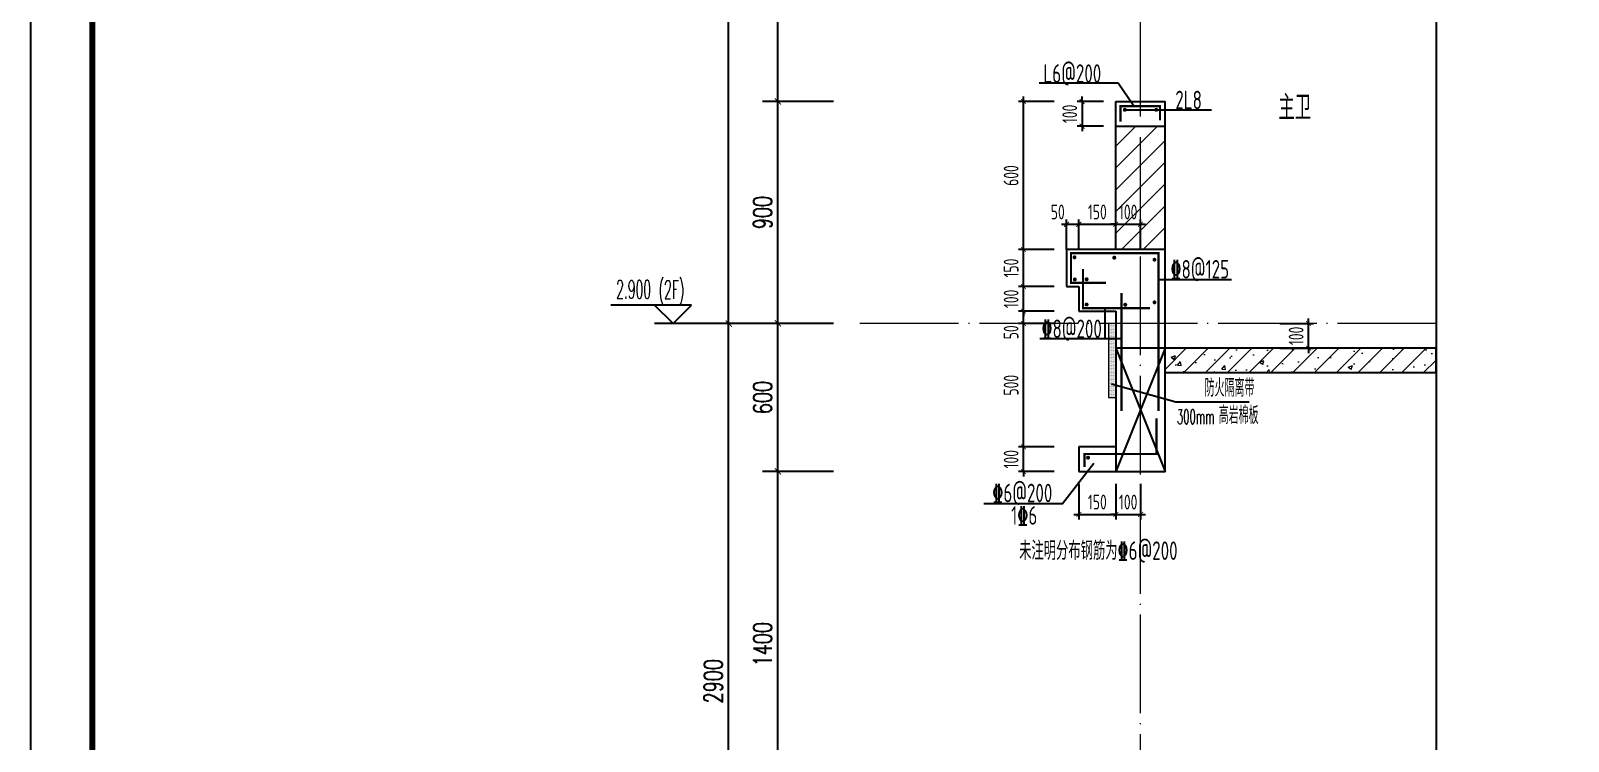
# Model space of a CAD drawing. Extents: x -668857 to 154266, y -275694 to 291306.
# Drawn here: x 45657 to 51892, y 147406 to 150286 of the extents above; entities that cross this region are included whole.
import ezdxf

# ---------------------------------------------------------------- set-up
doc = ezdxf.new("R2010")
doc.units = 0
doc.header["$LTSCALE"] = 1000
doc.linetypes.add('DOTE', pattern=[2.4200000000000004, 2, -0.2, 0.02, -0.2])
doc.layers.get('0').update_dxf_attribs({"linetype": 'CONTINUOUS'})
doc.layers.get('DEFPOINTS').update_dxf_attribs({"linetype": 'CONTINUOUS'})
for name, color, linetype in [('DIM', 2, 'CONTINUOUS'), ('DIM_ELEV', 3, 'CONTINUOUS'), ('DIM_IDEN', 67, 'CONTINUOUS'), ('DIM_SYMB', 3, 'CONTINUOUS'), ('PUB_DIM', 3, 'CONTINUOUS'), ('PUB_TEXT', 2, 'CONTINUOUS'), ('REIN', 6, 'CONTINUOUS'), ('S-大样-砼线', 7, 'CONTINUOUS'), ('S-引出线', 40, 'CONTINUOUS'), ('TEXT', 2, 'CONTINUOUS'), ('WALL', 5, 'CONTINUOUS'), ('yichutu', 7, 'CONTINUOUS')]:
    doc.layers.add(name, color=color, linetype=linetype)
for name, color, linetype, lineweight in [('DOTE', 19, 'DOTE', 9), ('PUB_HATCH', 8, 'CONTINUOUS', 9), ('内粉刷', 37, 'CONTINUOUS', 9), ('图框', 9, 'CONTINUOUS', 18)]:
    doc.layers.add(name, color=color, linetype=linetype, lineweight=lineweight)
doc.styles.add('_TCH_DIM', font='SIMPLEX.shx', dxfattribs={"width": 0.7, "bigfont": 'GBCBIG.shx'})
doc.styles.add('_TCH_DIM_T3', font='SIMPLEX', dxfattribs={"width": 0.7058823529411765, "bigfont": 'GBCBIG'})
doc.styles.add('DIM_FONT_T3', font='SIMPLEX', dxfattribs={"width": 0.7058823529411765, "bigfont": 'GBCBIG'})
doc.styles.add('TSSD_DIMENSION', font='Tssdeng.shx', dxfattribs={"width": 0.7, "bigfont": 'tssdchn.shx'})
doc.styles.add('TSSD_REIN', font='tssdeng.shx', dxfattribs={"width": 0.7, "height": 300, "bigfont": 'tssdchn.shx'})
doc.styles.add('w', font='tssdeng.shx', dxfattribs={"width": 0.8, "bigfont": 'tssdchn.shx'})
doc.dimstyles.new('_TCH_ARCH&&25', dxfattribs={"dimtxt": 74.375, "dimasz": 25, "dimexe": 62.5, "dimexo": 75, "dimgap": 25, "dimtad": 1, "dimdec": 0, "dimzin": 0, "dimdsep": 46, "dimtxsty": '_TCH_DIM_T3', "dimblk": 'ARCHTICK', "dimcen": 0.09, "dimclrt": 7, "dimazin": 0, "dimtfac": 1, "dimtdec": 0, "dimtix": 1, "dimtmove": 2, "dimatfit": 3, "dimldrblk": 'ARCHTICK', "dimfxl": 0, "dimtolj": 1, "dimtzin": 0, "dimarcsym": 0})
doc.dimstyles.new('TSSD_20_20', dxfattribs={"dimtxt": 60, "dimasz": 20, "dimexe": 20, "dimexo": 50, "dimgap": 20, "dimtad": 1, "dimdec": 0, "dimzin": 0, "dimdsep": 46, "dimtxsty": 'TSSD_DIMENSION', "dimblk": 'ARCHTICK', "dimblk1": 'ARCHTICK', "dimblk2": 'ARCHTICK', "dimcen": 0, "dimdle": 20, "dimclrt": 7, "dimadec": 0, "dimazin": 0, "dimtfac": 1, "dimtdec": 0, "dimtix": 1, "dimtmove": 2, "dimatfit": 3, "dimfxl": 0, "dimtolj": 1, "dimtzin": 0, "dimarcsym": 0})

# ---------------------------------------------------------------- blocks, each defined once
blk = doc.blocks.new('GFDDDDRG')
at = {"layer": '图框'}
blk.add_lwpolyline([(923309.7791572664, -107436.9617041193), (923309.7791572663, -159999.4617041193), (893609.7791572664, -159999.4617041193), (893609.7791572665, -107436.9617041193)], close=True, dxfattribs=at)
blk.add_lwpolyline([(923309.7791572664, -107436.9617041193), (923309.7791572663, -159999.4617041193), (893609.7791572664, -159999.4617041193), (893609.7791572665, -107436.9617041193)], close=True, dxfattribs=at)
at = {"layer": '图框', "const_width": 50}
blk.add_lwpolyline([(894109.7791572664, -159499.4617041193), (922809.7791572663, -159499.4617041193), (922809.7791572664, -108686.9617041193), (894109.7791572665, -108686.9617041193)], close=True, dxfattribs=at)
blk = doc.blocks.new('yct-1051-594-26275-14850-25-1002.0')
at = {"layer": 'yichutu', "color": 7}
blk.add_lwpolyline([(0, 0), (0, 14850), (26275, 14850), (26275, 0)], close=True, dxfattribs=at)
blk = doc.blocks.new('VDVDXAXFSFFX')
at = {"layer": 'PUB_HATCH'}
h = blk.add_hatch(dxfattribs=at)
h.set_pattern_fill('DOTS', color=251, scale=2, style=0)
h.set_pattern_definition([(0, (924712.4965232481, -148185.5928938247), (1.5875, 3.175), [0, -3.175])])
h.paths.add_polyline_path([(924682.496528509, -148185.5928938247), (924712.4965288265, -148185.5928938247), (924712.4965296196, -147935.5928918117), (924712.4965296126, -147885.5928918776), (924712.4965232481, -147885.5928918157), (924712.4965232481, -147885.5928938247), (924682.496528509, -147885.5928938247)])
at = {"layer": 'DIM_IDEN', "color": 5}
for p, q in [((924695.4944669578, -148129.2886519908), (924955.5658560492, -148202.8897275763)), ((924955.5658560492, -148202.8897275763), (925253.409062462, -148202.8897275763))]:
    blk.add_line(p, q, dxfattribs=at)
at = {"layer": 'PUB_HATCH', "color": 5}
blk.add_lwpolyline([(924712.4965232481, -147885.5928938247), (924682.496528509, -147885.5928938247), (924682.496528509, -148185.5928938247), (924712.4965232481, -148185.5928938247)], close=True, dxfattribs=at)
at = {"layer": 'PUB_TEXT', "style": 'DIM_FONT_T3', "width": 0.7058823529411765}
blk.add_text('防火隔离带', height=71.48936170212767, dxfattribs=at).set_placement((925072.609312775, -148181.8897275763))
at = {"layer": 'PUB_TEXT', "color": 5, "style": 'DIM_FONT_T3'}
for s, height, width, p in [('300mm', 59.5, 0.4982698961937717, (924960.3522060211, -148292.9097275763)), ('高岩棉板', 71.48936170212767, 0.7058823529411765, (925129.763970727, -148292.9097275763))]:
    blk.add_text(s, height=height, dxfattribs=dict(at, width=width)).set_placement(p)
blk = doc.blocks.new('_ArchTick')
at = {"color": 0, "linetype": 'ByBlock', "const_width": 0.15}
blk.add_lwpolyline([(-0.5, -0.5), (0.5, 0.5)], dxfattribs=at)
blk = doc.blocks.new('*D2965')
at = {"layer": 'DEFPOINTS', "color": 0}
for p in [(49907.10904465499, 149501.3834355543), (49857.10875930695, 149349.0599574468), (49907.10904465499, 149349.0599574459)]:
    blk.add_point(p, dxfattribs=at)
at = {"layer": 'DIM', "color": 0, "lineweight": -2}
for p, q in [((49857.10875930695, 149399.0599574468), (49857.10875930695, 149521.3834355543)), ((49907.10904465499, 149399.0599574459), (49907.10904465499, 149521.3834355543)), ((49837.10875930695, 149501.3834355543), (49927.10904465499, 149501.3834355543))]:
    blk.add_line(p, q, dxfattribs=at)
at = {"layer": 'DIM', "color": 0, "lineweight": -2, "xscale": 20, "yscale": 20, "zscale": 20, "rotation": 180}
blk.add_blockref('_ArchTick', (49857.10875930695, 149501.3834355543), dxfattribs=at)
at = {"layer": 'DIM', "color": 0, "lineweight": -2, "xscale": 20, "yscale": 20, "zscale": 20}
blk.add_blockref('_ArchTick', (49907.10904465499, 149501.3834355543), dxfattribs=at)
at = {"layer": 'DIM', "color": 7, "insert": (49821.64722084542, 149551.3834355543), "char_height": 60, "attachment_point": 5, "style": 'TSSD_DIMENSION'}
blk.add_mtext('\\A1;50', dxfattribs=at)
blk = doc.blocks.new('*D2966')
at = {"layer": 'DEFPOINTS', "color": 0}
for p in [(50057.10904468456, 149501.3834355524), (49907.10904465499, 149349.0599574459), (50057.10904468456, 149349.059957443)]:
    blk.add_point(p, dxfattribs=at)
at = {"layer": 'DIM', "color": 0, "lineweight": -2}
for p, q in [((49907.10904465499, 149399.0599574459), (49907.10904465499, 149521.3834355524)), ((50057.10904468456, 149399.059957443), (50057.10904468456, 149521.3834355524)), ((49887.10904465499, 149501.3834355524), (50077.10904468456, 149501.3834355524))]:
    blk.add_line(p, q, dxfattribs=at)
at = {"layer": 'DIM', "color": 0, "lineweight": -2, "xscale": 20, "yscale": 20, "zscale": 20, "rotation": 180}
blk.add_blockref('_ArchTick', (49907.10904465499, 149501.3834355524), dxfattribs=at)
at = {"layer": 'DIM', "color": 0, "lineweight": -2, "xscale": 20, "yscale": 20, "zscale": 20}
blk.add_blockref('_ArchTick', (50057.10904468456, 149501.3834355524), dxfattribs=at)
at = {"layer": 'DIM', "color": 7, "insert": (49982.10904466978, 149551.3834355524), "char_height": 60, "attachment_point": 5, "style": 'TSSD_DIMENSION'}
blk.add_mtext('\\A1;150', dxfattribs=at)
blk = doc.blocks.new('*D2967')
at = {"layer": 'DEFPOINTS', "color": 0}
for p in [(50157.10903800698, 149501.38343555), (50057.10904468456, 149349.059957443), (50157.10903800698, 149349.0599574411)]:
    blk.add_point(p, dxfattribs=at)
at = {"layer": 'DIM', "color": 0, "lineweight": -2}
for p, q in [((50057.10904468456, 149399.059957443), (50057.10904468456, 149521.38343555)), ((50157.10903800698, 149399.0599574411), (50157.10903800698, 149521.38343555)), ((50057.10904468456, 149501.38343555), (50037.10904468456, 149501.38343555)), ((50057.10904468456, 149501.38343555), (50157.10903800698, 149501.38343555)), ((50157.10903800698, 149501.38343555), (50177.10903800698, 149501.38343555))]:
    blk.add_line(p, q, dxfattribs=at)
at = {"layer": 'DIM', "color": 0, "lineweight": -2, "xscale": 20, "yscale": 20, "zscale": 20}
blk.add_blockref('_ArchTick', (50057.10904468456, 149501.38343555), dxfattribs=at)
at = {"layer": 'DIM', "color": 0, "lineweight": -2, "xscale": 20, "yscale": 20, "zscale": 20, "rotation": 180}
blk.add_blockref('_ArchTick', (50157.10903800698, 149501.38343555), dxfattribs=at)
at = {"layer": 'DIM', "color": 7, "insert": (50107.10904134577, 149551.38343555), "char_height": 60, "attachment_point": 5, "style": 'TSSD_DIMENSION'}
blk.add_mtext('\\A1;100', dxfattribs=at)
blk = doc.blocks.new('*D2968')
at = {"layer": 'DEFPOINTS', "color": 0}
for p in [(49907.10904468945, 148499.0340897867), (50057.10904468794, 148499.0340897838), (50057.10904468794, 148325.3233998307)]:
    blk.add_point(p, dxfattribs=at)
at = {"layer": 'DIM', "color": 0, "lineweight": -2}
for p, q in [((49907.10904468945, 148449.0340897867), (49907.10904468945, 148305.3233998307)), ((50057.10904468794, 148449.0340897838), (50057.10904468794, 148305.3233998307)), ((49887.10904468945, 148325.3233998307), (50077.10904468794, 148325.3233998307))]:
    blk.add_line(p, q, dxfattribs=at)
at = {"layer": 'DIM', "color": 0, "lineweight": -2, "xscale": 20, "yscale": 20, "zscale": 20, "rotation": 180}
blk.add_blockref('_ArchTick', (49907.10904468945, 148325.3233998307), dxfattribs=at)
at = {"layer": 'DIM', "color": 0, "lineweight": -2, "xscale": 20, "yscale": 20, "zscale": 20}
blk.add_blockref('_ArchTick', (50057.10904468794, 148325.3233998307), dxfattribs=at)
at = {"layer": 'DIM', "color": 7, "insert": (49982.1090446887, 148375.3233998307), "char_height": 60, "attachment_point": 5, "style": 'TSSD_DIMENSION'}
blk.add_mtext('\\A1;150', dxfattribs=at)
blk = doc.blocks.new('*D2969')
at = {"layer": 'DEFPOINTS', "color": 0}
for p in [(50057.10904468806, 148499.0340897838), (50157.10903801071, 148499.0340897819), (50157.10903801071, 148325.3233998283)]:
    blk.add_point(p, dxfattribs=at)
at = {"layer": 'DIM', "color": 0, "lineweight": -2}
for p, q in [((50057.10904468806, 148449.0340897838), (50057.10904468806, 148305.3233998283)), ((50157.10903801071, 148449.0340897819), (50157.10903801071, 148305.3233998283)), ((50057.10904468806, 148325.3233998283), (50037.10904468806, 148325.3233998283)), ((50057.10904468806, 148325.3233998283), (50157.10903801071, 148325.3233998283)), ((50157.10903801071, 148325.3233998283), (50177.10903801071, 148325.3233998283))]:
    blk.add_line(p, q, dxfattribs=at)
at = {"layer": 'DIM', "color": 0, "lineweight": -2, "xscale": 20, "yscale": 20, "zscale": 20}
blk.add_blockref('_ArchTick', (50057.10904468806, 148325.3233998283), dxfattribs=at)
at = {"layer": 'DIM', "color": 0, "lineweight": -2, "xscale": 20, "yscale": 20, "zscale": 20, "rotation": 180}
blk.add_blockref('_ArchTick', (50157.10903801071, 148325.3233998283), dxfattribs=at)
at = {"layer": 'DIM', "color": 7, "insert": (50107.10904134938, 148375.3233998283), "char_height": 60, "attachment_point": 5, "style": 'TSSD_DIMENSION'}
blk.add_mtext('\\A1;100', dxfattribs=at)
blk = doc.blocks.new('*D2970')
at = {"layer": 'DEFPOINTS', "color": 0}
for p in [(49682.49799285864, 149999.0342273071), (49857.10875930788, 149999.0342273071), (49857.10875930788, 149399.0340897827)]:
    blk.add_point(p, dxfattribs=at)
at = {"layer": 'DIM', "color": 0, "lineweight": -2}
for p, q in [((49682.49799285864, 149379.0340897827), (49682.49799285864, 150019.0342273071)), ((49807.10875930788, 149999.0342273071), (49662.49799285864, 149999.0342273071)), ((49807.10875930788, 149399.0340897827), (49662.49799285864, 149399.0340897827))]:
    blk.add_line(p, q, dxfattribs=at)
at = {"layer": 'DIM', "color": 0, "lineweight": -2, "xscale": 20, "yscale": 20, "zscale": 20}
for p, rotation in [((49682.49799285864, 149999.0342273071), 90), ((49682.49799285864, 149399.0340897827), 270)]:
    blk.add_blockref('_ArchTick', p, dxfattribs=dict(at, rotation=rotation))
at = {"layer": 'DIM', "color": 7, "insert": (49632.49799285861, 149699.0341585449), "char_height": 60, "attachment_point": 5, "rotation": 90, "style": 'TSSD_DIMENSION'}
blk.add_mtext('\\A1;600', dxfattribs=at)
blk = doc.blocks.new('*D2971')
at = {"layer": 'DEFPOINTS', "color": 0}
for p in [(49682.49799285864, 149399.0340897827), (49857.10875930788, 149399.0340897827), (49857.10875930788, 149249.0340897827)]:
    blk.add_point(p, dxfattribs=at)
at = {"layer": 'DIM', "color": 0, "lineweight": -2}
for p, q in [((49807.10875930788, 149399.0340897827), (49662.49799285864, 149399.0340897827)), ((49682.49799285864, 149229.0340897827), (49682.49799285864, 149419.0340897827)), ((49807.10875930788, 149249.0340897827), (49662.49799285864, 149249.0340897827))]:
    blk.add_line(p, q, dxfattribs=at)
at = {"layer": 'DIM', "color": 0, "lineweight": -2, "xscale": 20, "yscale": 20, "zscale": 20}
for p, rotation in [((49682.49799285864, 149399.0340897827), 90), ((49682.49799285864, 149249.0340897827), 270)]:
    blk.add_blockref('_ArchTick', p, dxfattribs=dict(at, rotation=rotation))
at = {"layer": 'DIM', "color": 7, "insert": (49632.49799285861, 149324.0340897827), "char_height": 60, "attachment_point": 5, "rotation": 90, "style": 'TSSD_DIMENSION'}
blk.add_mtext('\\A1;150', dxfattribs=at)
blk = doc.blocks.new('*D2972')
at = {"layer": 'DEFPOINTS', "color": 0}
for p in [(49682.49799285864, 149249.0340897827), (49857.10875930788, 149249.0340897827), (49857.10875930788, 149149.0340897827)]:
    blk.add_point(p, dxfattribs=at)
at = {"layer": 'DIM', "color": 0, "lineweight": -2}
for p, q in [((49682.49799285864, 149249.0340897827), (49682.49799285864, 149269.0340897827)), ((49807.10875930788, 149249.0340897827), (49662.49799285864, 149249.0340897827)), ((49682.49799285864, 149149.0340897827), (49682.49799285864, 149249.0340897827)), ((49807.10875930788, 149149.0340897827), (49662.49799285864, 149149.0340897827)), ((49682.49799285864, 149149.0340897827), (49682.49799285864, 149129.0340897827))]:
    blk.add_line(p, q, dxfattribs=at)
at = {"layer": 'DIM', "color": 0, "lineweight": -2, "xscale": 20, "yscale": 20, "zscale": 20}
for p, rotation in [((49682.49799285864, 149249.0340897827), 270), ((49682.49799285864, 149149.0340897827), 90)]:
    blk.add_blockref('_ArchTick', p, dxfattribs=dict(at, rotation=rotation))
at = {"layer": 'DIM', "color": 7, "insert": (49632.49799285861, 149199.0340897827), "char_height": 60, "attachment_point": 5, "rotation": 90, "style": 'TSSD_DIMENSION'}
blk.add_mtext('\\A1;100', dxfattribs=at)
blk = doc.blocks.new('*D2973')
at = {"layer": 'DEFPOINTS', "color": 0}
for p in [(49682.49799285864, 149149.0340897827), (49857.10875930788, 149149.0340897827), (49857.10875930788, 149099.0340897829)]:
    blk.add_point(p, dxfattribs=at)
at = {"layer": 'DIM', "color": 0, "lineweight": -2}
for p, q in [((49807.10875930788, 149149.0340897827), (49662.49799285864, 149149.0340897827)), ((49682.49799285864, 149079.0340897829), (49682.49799285864, 149169.0340897827)), ((49807.10875930788, 149099.0340897829), (49662.49799285864, 149099.0340897829))]:
    blk.add_line(p, q, dxfattribs=at)
at = {"layer": 'DIM', "color": 0, "lineweight": -2, "xscale": 20, "yscale": 20, "zscale": 20}
for p, rotation in [((49682.49799285864, 149149.0340897827), 90), ((49682.49799285864, 149099.0340897829), 270)]:
    blk.add_blockref('_ArchTick', p, dxfattribs=dict(at, rotation=rotation))
at = {"layer": 'DIM', "color": 7, "insert": (49632.49799285864, 149063.5725513214), "char_height": 60, "attachment_point": 5, "rotation": 90, "style": 'TSSD_DIMENSION'}
blk.add_mtext('\\A1;50', dxfattribs=at)
blk = doc.blocks.new('*D2974')
at = {"layer": 'DEFPOINTS', "color": 0}
for p in [(49682.49799285864, 149099.0340897829), (49857.10875930788, 149099.0340897829), (49857.10875930788, 148599.034089783)]:
    blk.add_point(p, dxfattribs=at)
at = {"layer": 'DIM', "color": 0, "lineweight": -2}
for p, q in [((49807.10875930788, 149099.0340897829), (49662.49799285864, 149099.0340897829)), ((49682.49799285864, 148579.034089783), (49682.49799285864, 149119.0340897829)), ((49807.10875930788, 148599.034089783), (49662.49799285864, 148599.034089783))]:
    blk.add_line(p, q, dxfattribs=at)
at = {"layer": 'DIM', "color": 0, "lineweight": -2, "xscale": 20, "yscale": 20, "zscale": 20}
for p, rotation in [((49682.49799285864, 149099.0340897829), 90), ((49682.49799285864, 148599.034089783), 270)]:
    blk.add_blockref('_ArchTick', p, dxfattribs=dict(at, rotation=rotation))
at = {"layer": 'DIM', "color": 7, "insert": (49632.49799285861, 148849.034089783), "char_height": 60, "attachment_point": 5, "rotation": 90, "style": 'TSSD_DIMENSION'}
blk.add_mtext('\\A1;500', dxfattribs=at)
blk = doc.blocks.new('*D2975')
at = {"layer": 'DEFPOINTS', "color": 0}
for p in [(49682.49799285864, 148599.034089783), (49857.10875930788, 148599.034089783), (49857.10875930788, 148499.034089783)]:
    blk.add_point(p, dxfattribs=at)
at = {"layer": 'DIM', "color": 0, "lineweight": -2}
for p, q in [((49807.10875930788, 148599.034089783), (49662.49799285864, 148599.034089783)), ((49682.49799285864, 148599.034089783), (49682.49799285864, 148619.034089783)), ((49682.49799285864, 148499.034089783), (49682.49799285864, 148599.034089783)), ((49807.10875930788, 148499.034089783), (49662.49799285864, 148499.034089783)), ((49682.49799285864, 148499.034089783), (49682.49799285864, 148479.034089783))]:
    blk.add_line(p, q, dxfattribs=at)
at = {"layer": 'DIM', "color": 0, "lineweight": -2, "xscale": 20, "yscale": 20, "zscale": 20}
for p, rotation in [((49682.49799285864, 148599.034089783), 270), ((49682.49799285864, 148499.034089783), 90)]:
    blk.add_blockref('_ArchTick', p, dxfattribs=dict(at, rotation=rotation))
at = {"layer": 'DIM', "color": 7, "insert": (49632.49799285861, 148549.034089783), "char_height": 60, "attachment_point": 5, "rotation": 90, "style": 'TSSD_DIMENSION'}
blk.add_mtext('\\A1;100', dxfattribs=at)
blk = doc.blocks.new('*D2984')
at = {"layer": 'DEFPOINTS', "color": 0}
for p in [(50672.29115136282, 149099.0342271293), (50838.25103645434, 149099.0342271293), (50672.29115136282, 148999.0342273132)]:
    blk.add_point(p, dxfattribs=at)
at = {"layer": 'DIM', "color": 0, "lineweight": -2}
for p, q in [((50722.29115136282, 149099.0342271293), (50858.25103645434, 149099.0342271293)), ((50838.25103645434, 149099.0342271293), (50838.25103645434, 149119.0342271293)), ((50838.25103645434, 148999.0342273132), (50838.25103645434, 149099.0342271293)), ((50722.29115136282, 148999.0342273132), (50858.25103645434, 148999.0342273132)), ((50838.25103645434, 148999.0342273132), (50838.25103645434, 148979.0342273132))]:
    blk.add_line(p, q, dxfattribs=at)
at = {"layer": 'DIM', "color": 0, "lineweight": -2, "xscale": 20, "yscale": 20, "zscale": 20}
for p, rotation in [((50838.25103645434, 149099.0342271293), 270), ((50838.25103645434, 148999.0342273132), 90)]:
    blk.add_blockref('_ArchTick', p, dxfattribs=dict(at, rotation=rotation))
at = {"layer": 'DIM', "color": 7, "insert": (50788.25103645431, 149049.0342272213), "char_height": 60, "attachment_point": 5, "rotation": 90, "style": 'TSSD_DIMENSION'}
blk.add_mtext('\\A1;100', dxfattribs=at)
blk = doc.blocks.new('*D3000')
at = {"layer": 'DEFPOINTS', "color": 0}
for p in [(48686.91462140076, 148499.0340897832), (48986.91462142149, 148499.0340897832), (48986.91462142149, 147099.0342273037)]:
    blk.add_point(p, dxfattribs=at)
at = {"layer": 'PUB_DIM', "color": 0, "lineweight": -2}
for p, q in [((48911.91462142149, 148499.0340897832), (48624.41462140076, 148499.0340897832)), ((48686.91462140076, 147099.0342273037), (48686.91462140076, 148499.0340897832)), ((48911.91462142149, 147099.0342273037), (48624.41462140076, 147099.0342273037))]:
    blk.add_line(p, q, dxfattribs=at)
at = {"layer": 'PUB_DIM', "color": 0, "lineweight": -2, "xscale": 25, "yscale": 25, "zscale": 25}
for p, rotation in [((48686.91462140076, 148499.0340897832), 90), ((48686.91462140076, 147099.0342273037), 270)]:
    blk.add_blockref('_ArchTick', p, dxfattribs=dict(at, rotation=rotation))
at = {"layer": 'PUB_DIM', "color": 7, "insert": (48624.72712140073, 147799.0341585435), "char_height": 74.375, "attachment_point": 5, "rotation": 90, "style": '_TCH_DIM_T3'}
blk.add_mtext('\\A1;1400', dxfattribs=at)
blk = doc.blocks.new('*D3001')
at = {"layer": 'DEFPOINTS', "color": 0}
for p in [(48686.91462140076, 149099.0340897829), (48986.91462142149, 149099.0340897829), (48986.91462142149, 148499.0340897832)]:
    blk.add_point(p, dxfattribs=at)
at = {"layer": 'PUB_DIM', "color": 0, "lineweight": -2}
for p, q in [((48911.91462142149, 149099.0340897829), (48624.41462140076, 149099.0340897829)), ((48686.91462140076, 148499.0340897832), (48686.91462140076, 149099.0340897829)), ((48911.91462142149, 148499.0340897832), (48624.41462140076, 148499.0340897832))]:
    blk.add_line(p, q, dxfattribs=at)
at = {"layer": 'PUB_DIM', "color": 0, "lineweight": -2, "xscale": 25, "yscale": 25, "zscale": 25}
for p, rotation in [((48686.91462140076, 149099.0340897829), 90), ((48686.91462140076, 148499.0340897832), 270)]:
    blk.add_blockref('_ArchTick', p, dxfattribs=dict(at, rotation=rotation))
at = {"layer": 'PUB_DIM', "color": 7, "insert": (48624.72712140073, 148799.0340897831), "char_height": 74.375, "attachment_point": 5, "rotation": 90, "style": '_TCH_DIM_T3'}
blk.add_mtext('\\A1;600', dxfattribs=at)
blk = doc.blocks.new('*D3002')
at = {"layer": 'DEFPOINTS', "color": 0}
for p in [(48686.91462140076, 149999.0342273037), (48986.91462142149, 149999.0342273037), (48986.91462142149, 149099.0340897829)]:
    blk.add_point(p, dxfattribs=at)
at = {"layer": 'PUB_DIM', "color": 0, "lineweight": -2}
for p, q in [((48911.91462142149, 149999.0342273037), (48624.41462140076, 149999.0342273037)), ((48686.91462140076, 149099.0340897829), (48686.91462140076, 149999.0342273037)), ((48911.91462142149, 149099.0340897829), (48624.41462140076, 149099.0340897829))]:
    blk.add_line(p, q, dxfattribs=at)
at = {"layer": 'PUB_DIM', "color": 0, "lineweight": -2, "xscale": 25, "yscale": 25, "zscale": 25}
for p, rotation in [((48686.91462140076, 149999.0342273037), 90), ((48686.91462140076, 149099.0340897829), 270)]:
    blk.add_blockref('_ArchTick', p, dxfattribs=dict(at, rotation=rotation))
at = {"layer": 'PUB_DIM', "color": 7, "insert": (48624.72712140073, 149549.0341585433), "char_height": 74.375, "attachment_point": 5, "rotation": 90, "style": '_TCH_DIM_T3'}
blk.add_mtext('\\A1;900', dxfattribs=at)
blk = doc.blocks.new('*D3003')
at = {"layer": 'DEFPOINTS', "color": 0}
for p in [(48686.91462140076, 151399.0340897832), (48986.91462142149, 151399.0340897832), (48986.91462142149, 149999.0342273037)]:
    blk.add_point(p, dxfattribs=at)
at = {"layer": 'PUB_DIM', "color": 0, "lineweight": -2}
for p, q in [((48911.91462142149, 151399.0340897832), (48624.41462140076, 151399.0340897832)), ((48686.91462140076, 149999.0342273037), (48686.91462140076, 151399.0340897832)), ((48911.91462142149, 149999.0342273037), (48624.41462140076, 149999.0342273037))]:
    blk.add_line(p, q, dxfattribs=at)
at = {"layer": 'PUB_DIM', "color": 0, "lineweight": -2, "xscale": 25, "yscale": 25, "zscale": 25}
for p, rotation in [((48686.91462140076, 151399.0340897832), 90), ((48686.91462140076, 149999.0342273037), 270)]:
    blk.add_blockref('_ArchTick', p, dxfattribs=dict(at, rotation=rotation))
at = {"layer": 'PUB_DIM', "color": 7, "insert": (48624.72712140073, 150699.0341585435), "char_height": 74.375, "attachment_point": 5, "rotation": 90, "style": '_TCH_DIM_T3'}
blk.add_mtext('\\A1;1400', dxfattribs=at)
blk = doc.blocks.new('*D3016')
at = {"layer": 'DEFPOINTS', "color": 0}
for p in [(48486.91462139587, 149099.0340897829), (48986.91462142102, 149099.0340897829), (48986.91462142102, 146199.0340897829)]:
    blk.add_point(p, dxfattribs=at)
at = {"layer": 'PUB_DIM', "color": 0, "lineweight": -2}
for p, q in [((48911.91462142102, 149099.0340897829), (48424.41462139587, 149099.0340897829)), ((48486.91462139587, 146199.0340897829), (48486.91462139587, 149099.0340897829)), ((48911.91462142102, 146199.0340897829), (48424.41462139587, 146199.0340897829))]:
    blk.add_line(p, q, dxfattribs=at)
at = {"layer": 'PUB_DIM', "color": 0, "lineweight": -2, "xscale": 25, "yscale": 25, "zscale": 25}
for p, rotation in [((48486.91462139587, 149099.0340897829), 90), ((48486.91462139587, 146199.0340897829), 270)]:
    blk.add_blockref('_ArchTick', p, dxfattribs=dict(at, rotation=rotation))
at = {"layer": 'PUB_DIM', "color": 7, "insert": (48424.72712139584, 147649.0340897829), "char_height": 74.375, "attachment_point": 5, "rotation": 90, "style": '_TCH_DIM_T3'}
blk.add_mtext('\\A1;2900', dxfattribs=at)
blk = doc.blocks.new('*D3017')
at = {"layer": 'DEFPOINTS', "color": 0}
for p in [(48486.91462139587, 151999.0340897829), (48986.91462142102, 151999.0340897829), (48986.91462142102, 149099.0340897829)]:
    blk.add_point(p, dxfattribs=at)
at = {"layer": 'PUB_DIM', "color": 0, "lineweight": -2}
for p, q in [((48911.91462142102, 151999.0340897829), (48424.41462139587, 151999.0340897829)), ((48486.91462139587, 149099.0340897829), (48486.91462139587, 151999.0340897829)), ((48911.91462142102, 149099.0340897829), (48424.41462139587, 149099.0340897829))]:
    blk.add_line(p, q, dxfattribs=at)
at = {"layer": 'PUB_DIM', "color": 0, "lineweight": -2, "xscale": 25, "yscale": 25, "zscale": 25}
for p, rotation in [((48486.91462139587, 151999.0340897829), 90), ((48486.91462139587, 149099.0340897829), 270)]:
    blk.add_blockref('_ArchTick', p, dxfattribs=dict(at, rotation=rotation))
at = {"layer": 'PUB_DIM', "color": 7, "insert": (48424.72712139584, 150549.0340897829), "char_height": 74.375, "attachment_point": 5, "rotation": 90, "style": '_TCH_DIM_T3'}
blk.add_mtext('\\A1;2900', dxfattribs=at)
blk = doc.blocks.new('*D3392')
at = {"layer": 'DEFPOINTS', "color": 0}
for p in [(50057.10877850128, 149999.0342273037), (49920.19161146728, 149899.0342273037), (50057.10877850128, 149899.0342273037)]:
    blk.add_point(p, dxfattribs=at)
at = {"layer": 'DIM', "color": 0, "lineweight": -2}
for p, q in [((49920.19161146728, 149999.0342273037), (49920.19161146728, 150019.0342273037)), ((50007.10877850128, 149999.0342273037), (49900.19161146728, 149999.0342273037)), ((49920.19161146728, 149999.0342273037), (49920.19161146728, 149899.0342273037)), ((50007.10877850128, 149899.0342273037), (49900.19161146728, 149899.0342273037)), ((49920.19161146728, 149899.0342273037), (49920.19161146728, 149879.0342273037))]:
    blk.add_line(p, q, dxfattribs=at)
at = {"layer": 'DIM', "color": 0, "lineweight": -2, "xscale": 20, "yscale": 20, "zscale": 20}
for p, rotation in [((49920.19161146728, 149999.0342273037), 270), ((49920.19161146728, 149899.0342273037), 90)]:
    blk.add_blockref('_ArchTick', p, dxfattribs=dict(at, rotation=rotation))
at = {"layer": 'DIM', "color": 7, "insert": (49870.19161146725, 149949.0342273037), "char_height": 60, "attachment_point": 5, "rotation": 90, "style": 'TSSD_DIMENSION'}
blk.add_mtext('\\A1;100', dxfattribs=at)
blk = doc.blocks.new('A$C696610E5')
at = {"layer": 'REIN', "const_width": 9}
for points in [[(494.509790064767, 974.7257854625932), (353.2976836580783, 974.7257854625932), (353.2976836580783, 1094.985582859663), (708.3287663660012, 1094.985582859663), (708.3287663660012, 454.9217226114124)], [(401.6353541486897, 1031.683887465857), (401.6353541486897, 872.6115356116788), (673.8797542294487, 872.6115356116788)], [(557.8394778273068, 933.9868763727718), (557.8394778273068, 454.9217226114124)]]:
    blk.add_lwpolyline(points, dxfattribs=at)
at = {"layer": 'REIN', "const_width": 8}
for points in [[(363.4237561263144, 1078.319648156874, 1), (371.4237561263144, 1078.319648156874, 1)], [(524.5462573827244, 1076.877613991499, 1), (532.5462573827244, 1076.877613991499, 1)], [(687.691048192326, 1068.733111102658, 1), (695.691048192326, 1068.733111102658, 1)], [(364.5459516532719, 988.5857456214726, 1), (372.5459516532719, 988.5857456214726, 1)], [(412.3416766035371, 989.1865931907669, 1), (420.3416766035371, 989.1865931907669, 1)], [(412.3416766035371, 887.0723433398525, 1), (420.3416766035371, 887.0723433398525, 1)], [(569.1502675772645, 886.0968876407132, 1), (577.1502675772645, 886.0968876407132, 1)], [(687.691048192326, 895.7309673416312, 1), (695.691048192326, 895.7309673416312, 1)], [(418.3335837004706, 266.0728377097403, 1), (426.3335837004706, 266.0728377097403, 1)]]:
    blk.add_lwpolyline(points, format="xyb", close=True, dxfattribs=at)
at = {"layer": 'REIN'}
blk.add_lwpolyline([(407.6962873237208, 227.9368133810931, 9, 9, 0), (407.6962873237208, 280.8972348045208, 9, 9, 0), (700.0779394982383, 280.8972348045208, 9, 9, 0), (700.0779394982383, 425.2837667731219, 9, 9, 0)], format="xyseb", dxfattribs=at)
at = {"layer": 'S-大样-砼线'}
for p, q in [((534.9040304459631, 709.8516199543374), (734.9040294354782, 209.8440195930889)), ((734.9069771897048, 709.8516199523001), (534.9069785606116, 209.844019583601))]:
    blk.add_line(p, q, dxfattribs=at)
blk.add_lwpolyline([(734.9040363086388, 709.8516199485748), (534.9040304459631, 709.8516199485748), (534.9040306201205, 209.8440195873263), (734.9040364818648, 209.8440195873263)], close=True, dxfattribs=at)
at = {"layer": 'S-引出线'}
for p, q in [((704.1631958922371, 988.4597291483078), (1004.297492629848, 988.4597291483078)), ((490.5750032179058, 872.6115356116788), (490.5750032179058, 748.9157818023814)), ((227.2092979103327, 748.9157818023814), (561.0946904830635, 748.9157818023814))]:
    blk.add_line(p, q, dxfattribs=at)
blk.add_lwpolyline([(445.2543249456212, 242.7062188587734), (318.5882805185392, 79.6132992474013), (-0.001608953811228275, 79.6132992474013)], dxfattribs=at)
at = {"layer": 'TEXT', "style": 'TSSD_REIN', "width": 0.7}
for s, p in [('%%1328@125', (756.2409710646607, 992.5684979612124)), ('%%1328@200', (233.1230397964828, 751.0794697510428)), ('%%1326@200', (33.92213285947219, 85.49364312767284)), ('1%%1326', (110.1237758682109, -5.770403678005096)), ('未注明分布钢筋为%%1326@200', (142.7750935829245, -148.4006670246017))]:
    blk.add_text(s, height=75, rotation=1.867629851175362e-07, dxfattribs=at).set_placement(p)
blk = doc.blocks.new('20210809.02282337')
at = {"layer": 'REIN', "const_width": 9}
blk.add_lwpolyline([(87484.17413905729, 66580.93723980524), (87484.17413905729, 66644.7473179046), (87644.05902665015, 66644.7473179046), (87644.05902665015, 66586.78243779903)], dxfattribs=at)
at = {"layer": 'REIN', "const_width": 8}
for points in [[(87497.66146427253, 66629.68552062381, 1), (87505.66146427253, 66629.68552062381, 1)], [(87625.09821334062, 66629.68552062381, 1), (87633.09821334062, 66629.68552062381, 1)]]:
    blk.add_lwpolyline(points, format="xyb", close=True, dxfattribs=at)
at = {"layer": 'S-引出线'}
for p, q in [((87474.5888281595, 66737.00278282212), (87154.50981688779, 66737.00278282212)), ((87538.80876634456, 66644.7473179046), (87474.5888281595, 66737.00278282212)), ((87501.66146427253, 66629.68552062381), (87853.2882327484, 66629.68552062381))]:
    blk.add_line(p, q, dxfattribs=at)
at = {"layer": 'TEXT', "style": 'w', "width": 0.7}
for s, p in [('L6@200', (87171.47256206069, 66739.17247021152)), ('2L8', (87706.15828353167, 66632.06966891466))]:
    blk.add_text(s, height=75, rotation=1.867629851175362e-07, dxfattribs=at).set_placement(p)

msp = doc.modelspace()

# ---------------------------------------------------------------- hatches: boundary and pattern name
at = {"layer": 'PUB_HATCH'}
h = msp.add_hatch(dxfattribs=at)
h.set_pattern_fill('普通砖', color=256, scale=25, style=0)
h.set_pattern_definition([(45, (-562273.4887092756, 314686.9439721279), (-44.19419150182874, 44.19419150182875), [])])
h.paths.add_polyline_path([(50257.10877850128, 149399.0340897827), (50257.10877850128, 149899.0342273037), (50057.10877850128, 149899.0342273037), (50057.10877850128, 149399.0340897827)])
h = msp.add_hatch(dxfattribs=at)
h.set_pattern_fill('钢筋混凝土', color=256, scale=25, style=0)
h.set_pattern_definition([(45, (-562273.4887092756, 314642.0661346278), (-44.19417382415921, 44.19417382415922), []), (49.99999999999999, (-562273.4887092756, 314642.0661346278), (179.3150456501884, -15.68803374564878), [18.75, -206.25]), (355, (-562273.4887092756, 314642.0661346278), (-34.68783340325, 188.048033425003), [15, -165]), (100.4514, (-562258.5457892758, 314640.7587996279), (144.6273454285054, 172.3598855152384), [15.9350475, -175.285528]), (46.18420000000002, (-562273.4887092756, 314692.0661346278), (266.8102621564111, -41.37975358225452), [28.12499999999995, -309.3749999999992]), (96.6356, (-562251.2545230256, 314688.6178078778), (233.6656763871758, 243.5294677251104), [23.902572, -262.92825]), (351.1842, (-562273.4887092756, 314692.0661346278), (233.6654862834068, 243.5296502313311), [22.5, -247.5]), (21, (-562248.4887092756, 314679.5661346278), (149.2267630296154, -100.6547226663347), [18.75, -206.25]), (326.0000000000001, (-562248.4887092756, 314679.5661346278), (60.82883298039543, 181.2875112617133), [15, -165]), (71.4514, (-562236.0531510257, 314671.1782331279), (210.0556571453725, 80.6326241774881), [15.9350475, -175.285528]), (37.50000000000001, (-562273.4887092756, 314642.0661346278), (3.039963829322667, 83.22346345782788), [0, -163, 0, -167.5, 0, -165.625]), (7.499999999999999, (-562273.4887092756, 314642.0661346278), (65.76738436053715, 98.60292797059006), [0, -95.5, 0, -159.25, 0, -63.125]), (327.5, (-562329.2387092756, 314642.0661346278), (133.4556090431022, -5.638717933594939), [0, -62.5, 0, -195, 0, -258.75]), (317.5, (-562354.2387092756, 314642.0661346278), (145.7965423355966, 25.02624558307943), [0, -81.25, 0, -129.5, 0, -183.75])])
h.paths.add_polyline_path([(50257.10877850128, 148999.0342273039), (50257.10877850128, 148899.0342273039), (51355.63369772793, 148899.0342273083), (51355.63369772758, 148999.0342273083)])

# ---------------------------------------------------------------- linework, layer by layer
at = {"layer": 'DIM_ELEV', "color": 1}
for p, q in [((48336.91462139494, 149174.0340897829), (48008.91462139494, 149174.0340897829)), ((48261.91462139494, 149099.0340897829), (48186.91462139494, 149174.0340897829)), ((48261.91462139494, 149099.0340897829), (48336.91462139494, 149174.0340897829)), ((48686.91462140065, 149099.0340897829), (48186.91462139494, 149099.0340897829))]:
    msp.add_line(p, q, dxfattribs=at)
at = {"layer": 'DIM_SYMB'}
msp.add_lwpolyline([(51355.63369772804, 162179.034089777), (51355.63369772758, 153517.157944977), (51408.13369772758, 153498.049507678), (51303.13369772758, 153479.5351747036), (51355.63369772758, 153460.907944977), (51355.63369772711, 144799.0318001769)], dxfattribs=at)
at = {"layer": 'DOTE', "color": 1, "linetype": 'DOTE', "ltscale": 0.2}
for p, q in [((50157.10877850128, 145099.0318001769), (50157.10877850105, 162779.0340897767)), ((51355.63369772735, 149099.0340897829), (48986.91462142149, 149099.0340897829))]:
    msp.add_line(p, q, dxfattribs=at)
at = {"layer": 'WALL'}
for p, q in [((50057.10878520587, 149899.0342273037), (50057.10878520587, 149999.0342273037)), ((50057.10878520587, 149999.0342273037), (50257.10878520587, 149999.0342273037)), ((50257.10878520587, 149899.0342273037), (50257.10878520587, 149999.0342273037)), ((50057.10877850128, 149399.0340897827), (50057.10877850128, 149899.0342273037)), ((50057.10878520587, 149899.0342273037), (50257.10878520587, 149899.0342273037)), ((50257.10877850128, 149399.0340897827), (50257.10877850128, 149899.0342273037)), ((50257.10877850128, 149399.0340897827), (49857.10875930788, 149399.0340897827)), ((49857.10875930788, 149399.0340897827), (49857.10875930788, 149249.0340897827)), ((50257.10877850081, 148999.0342273061), (50257.10877850128, 149399.0340897827)), ((49857.10875930788, 149249.0340897827), (49907.10875930788, 149249.0340897827)), ((49907.10875930788, 149249.0340897827), (49907.10875930788, 149149.0340897827)), ((49907.10875930788, 149149.0340897827), (50057.10875930788, 149149.0340897827)), ((50057.10875930788, 149149.0340897827), (50057.10904468957, 148599.034089783)), ((51355.63369772758, 148999.0342273083), (50257.10877850081, 148999.0342272957)), ((51355.63369772793, 148899.0342273083), (51355.63369772758, 148999.0342273083)), ((51355.63369772793, 148899.0342273083), (50257.10877850081, 148899.0342273038)), ((50257.10877850128, 148499.034089783), (50257.1087785007, 148899.0342273122)), ((50057.10904468957, 148599.034089783), (49907.10904468957, 148599.034089783)), ((49907.10904468957, 148599.034089783), (49907.10904468957, 148499.034089783)), ((49907.10904468957, 148499.034089783), (50257.10877850128, 148499.034089783))]:
    msp.add_line(p, q, dxfattribs=at)

# ---------------------------------------------------------------- block references
at = {"xscale": 0.5, "yscale": 0.5, "zscale": 0.5}
msp.add_blockref('GFDDDDRG', (-401147.878287909, 220925.5397043729), dxfattribs=at)
msp.add_blockref('VDVDXAXFSFFX', (-874655.3877130384, 296984.6269961497))
at = {"layer": 'REIN'}
msp.add_blockref('20210809.02282337', (-37408.0740087555, 83335.92746321249), dxfattribs=at)
at = {"layer": 'yichutu', "rotation": 270}
msp.add_blockref('yct-1051-594-26275-14850-25-1002.0', (45657.01129072427, 167207.0588523132), dxfattribs=at)
at = {"layer": '内粉刷'}
msp.add_blockref('A$C696610E5', (49522.20474201941, 148289.1900878062), dxfattribs=at)

# ---------------------------------------------------------------- texts
at = {"layer": 'PUB_TEXT', "style": 'TSSD_REIN', "width": 0.7}
msp.add_text('主卫', height=100, dxfattribs=at).set_placement((50716.32688038645, 149924.6572054218))
at = {"layer": 'PUB_TEXT', "color": 1, "style": '_TCH_DIM', "width": 0.4941176470588236}
for s, p in [('2.900', (48030.81462139497, 149200.2840897829)), ('(2F)', (48202.96462139499, 149199.0590897829))]:
    msp.add_text(s, height=74.375, dxfattribs=at).set_placement(p)

# ---------------------------------------------------------------- dimensions: what is measured, and where the dimension line sits
at = {"layer": 'DIM'}
for p1, p2, distance, picture, middle in [((49857.10875930788, 149399.0340897827), (49857.10875930788, 149999.0342273071), 174.61076644923742, '*D2970', (49632.49799285861, 149699.0341585449)), ((49907.10904465499, 149349.0599574459), (50057.10904468456, 149349.059957443), 152.3234781093779, '*D2966', (49982.10904466978, 149551.3834355524)), ((50057.10904468456, 149349.059957443), (50157.10903800698, 149349.0599574411), 152.32347810891224, '*D2967', (50107.10904134577, 149551.38343555)), ((49857.10875930788, 149249.0340897827), (49857.10875930788, 149399.0340897827), 174.61076644923742, '*D2971', (49632.49799285861, 149324.0340897827)), ((49857.10875930788, 149149.0340897827), (49857.10875930788, 149249.0340897827), 174.61076644923742, '*D2972', (49632.49799285861, 149199.0340897827)), ((49857.10875930788, 148599.034089783), (49857.10875930788, 149099.0340897829), 174.61076644923742, '*D2974', (49632.49799285861, 148849.034089783)), ((50672.29115136282, 148999.0342273132), (50672.29115136282, 149099.0342271293), -165.95988509152085, '*D2984', (50788.25103645431, 149049.0342272213)), ((49857.10875930788, 148499.034089783), (49857.10875930788, 148599.034089783), 174.61076644923742, '*D2975', (49632.49799285861, 148549.034089783)), ((49907.10904468945, 148499.0340897867), (50057.10904468794, 148499.0340897838), -173.7106899530918, '*D2968', (49982.1090446887, 148375.3233998307)), ((50057.10904468806, 148499.0340897838), (50157.10903801071, 148499.0340897819), -173.71068995358655, '*D2969', (50107.10904134938, 148375.3233998283))]:
    dim = msp.add_aligned_dim(p1=p1, p2=p2, distance=distance, dimstyle='TSSD_20_20', dxfattribs=at)
    dim.commit()
    dim.dimension.update_dxf_attribs({"geometry": picture, "text_midpoint": middle})
dim = msp.add_linear_dim(base=(49920.19161146728, 149899.0342273037), p1=(50057.10877850128, 149999.0342273037), p2=(50057.10877850128, 149899.0342273037), angle=90, dimstyle='TSSD_20_20', dxfattribs=at)
dim.commit()
dim.dimension.update_dxf_attribs({"geometry": '*D3392', "text_midpoint": (49870.19161146725, 149949.0342273037)})
for base, p1, p2, angle, picture, middle in [((49907.10904465499, 149501.3834355543), (49857.10875930695, 149349.0599574468), (49907.10904465499, 149349.0599574459), 359.99999999896613, '*D2965', (49821.64722084542, 149551.3834355543)), ((49682.49799285864, 149149.0340897827), (49857.10875930788, 149099.0340897829), (49857.10875930788, 149149.0340897827), 90, '*D2973', (49632.49799285864, 149063.5725513214))]:
    dim = msp.add_linear_dim(base=base, p1=p1, p2=p2, angle=angle, dimstyle='TSSD_20_20', dxfattribs=at)
    dim.commit()
    dim.dimension.update_dxf_attribs({"geometry": picture, "text_midpoint": middle, "dimtype": 161})
at = {"layer": 'PUB_DIM'}
for p1, p2, distance, picture, middle in [((48986.91462142102, 149099.0340897829), (48986.91462142102, 151999.0340897829), 500.00000002515304, '*D3017', (48424.72712139584, 150549.0340897829)), ((48986.91462142149, 149999.0342273037), (48986.91462142149, 151399.0340897832), 300.0000000207292, '*D3003', (48624.72712140073, 150699.0341585435)), ((48986.91462142149, 149099.0340897829), (48986.91462142149, 149999.0342273037), 300.00000002072926, '*D3002', (48624.72712140073, 149549.0341585433)), ((48986.91462142102, 146199.0340897829), (48986.91462142102, 149099.0340897829), 500.00000002515304, '*D3016', (48424.72712139584, 147649.0340897829)), ((48986.91462142149, 148499.0340897832), (48986.91462142149, 149099.0340897829), 300.0000000207292, '*D3001', (48624.72712140073, 148799.0340897831)), ((48986.91462142149, 147099.0342273037), (48986.91462142149, 148499.0340897832), 300.0000000207292, '*D3000', (48624.72712140073, 147799.0341585435))]:
    dim = msp.add_aligned_dim(p1=p1, p2=p2, distance=distance, dimstyle='_TCH_ARCH&&25', dxfattribs=at)
    dim.commit()
    dim.dimension.update_dxf_attribs({"geometry": picture, "text_midpoint": middle})

doc.saveas('drawing.dxf')
